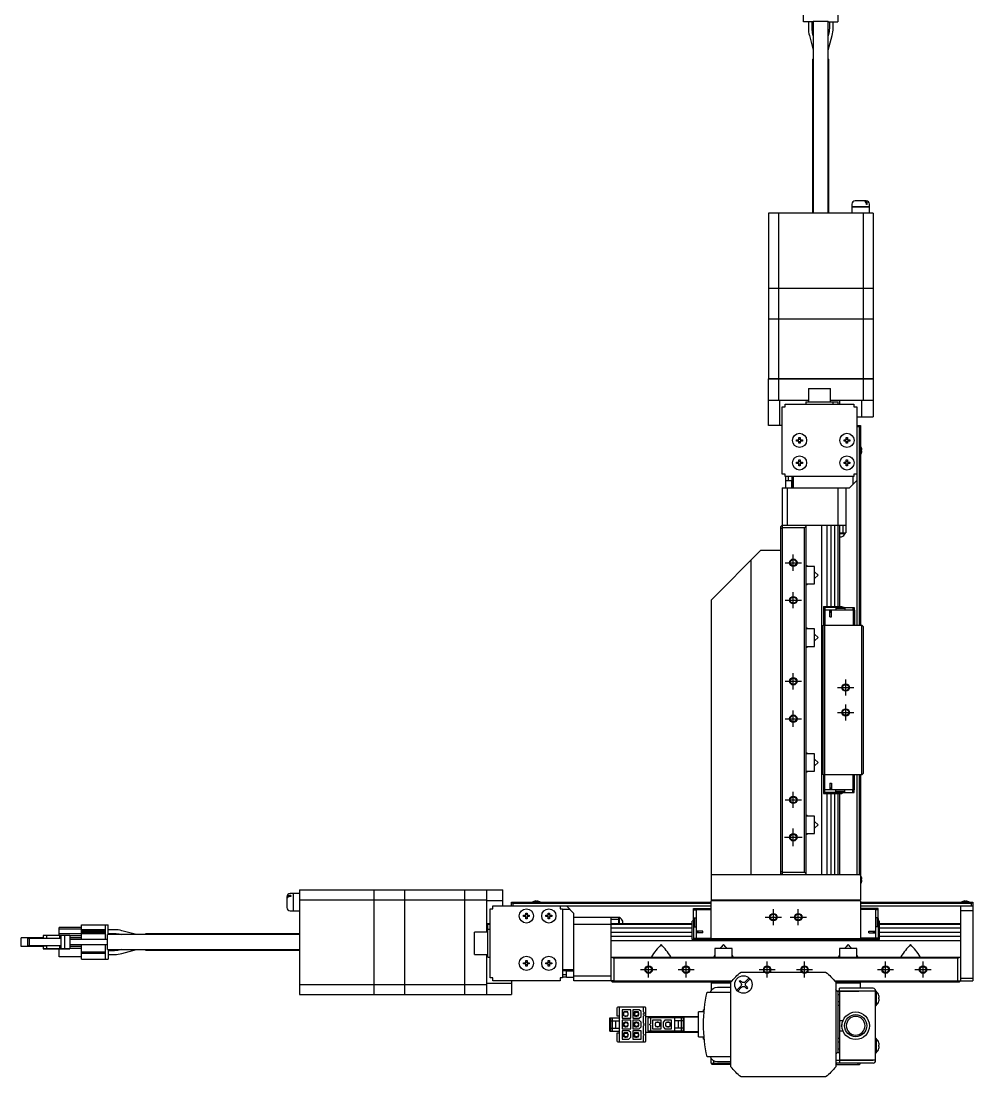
# Model space of a CAD drawing. Extents: x 0 to 1546, y -8 to 1243.
# Drawn here: x 0 to 381.6, y 399.4 to 822.4 of the extents above; entities that cross this region are included whole.
import ezdxf

# ---------------------------------------------------------------- set-up
doc = ezdxf.new("R2010")
doc.units = 0
doc.header["$LTSCALE"] = 0.5
doc.linetypes.add('CENTER', pattern=[50.8, 31.75, -6.35, 6.35, -6.35])
for name, color, linetype in [('MSM_CENTER', 1, 'CENTER'), ('MSM_CONTINUOUS', 7, 'CONTINUOUS'), ('MSM_NARROW', 5, 'CONTINUOUS')]:
    doc.layers.add(name, color=color, linetype=linetype)

msp = doc.modelspace()

# ---------------------------------------------------------------- linework, layer by layer
at = {"layer": 'MSM_CENTER'}
for p, q in [((306.35, 605.42), (312.85, 605.42)), ((309.6, 602.17), (309.6, 608.67)), ((309.6, 587.17), (309.6, 593.67)), ((306.35, 590.42), (312.85, 590.42)), ((309.6, 554.67), (309.6, 561.17)), ((330.6, 552.17), (330.6, 558.67)), ((306.35, 557.92), (312.85, 557.92)), ((327.35, 555.42), (333.85, 555.42)), ((309.6, 539.67), (309.6, 546.17)), ((330.6, 542.17), (330.6, 548.67)), ((306.35, 542.92), (312.85, 542.92)), ((327.35, 545.42), (333.85, 545.42)), ((309.6, 507.17), (309.6, 513.67)), ((306.35, 510.42), (312.85, 510.42)), ((306.1, 495.42), (313.1, 495.42)), ((309.6, 491.92), (309.6, 498.92)), ((301.6, 460.19), (301.6, 466.65)), ((311.6, 460.19), (311.6, 466.65)), ((298.37, 463.42), (304.83, 463.42)), ((308.37, 463.42), (314.83, 463.42)), ((251.6, 439.19), (251.6, 445.65)), ((266.6, 439.19), (266.6, 445.65)), ((299.1, 439.19), (299.1, 445.65)), ((314.1, 439.19), (314.1, 445.65)), ((346.6, 439.19), (346.6, 445.65)), ((361.6, 439.19), (361.6, 445.65)), ((248.37, 442.42), (254.83, 442.42)), ((263.37, 442.42), (269.83, 442.42)), ((295.87, 442.42), (302.33, 442.42)), ((310.87, 442.42), (317.33, 442.42)), ((343.37, 442.42), (349.83, 442.42)), ((358.37, 442.42), (364.83, 442.42))]:
    msp.add_line(p, q, dxfattribs=at)
at = {"layer": 'MSM_CONTINUOUS', "linetype": 'CONTINUOUS'}
for p, q in [((313.7, 822.17), (313.7, 832.87)), ((327.5, 832.87), (327.5, 822.17)), ((317.6, 822.17), (313.7, 822.17)), ((315.65, 822.17), (315.65, 819.54)), ((317.15, 819.54), (317.15, 822.17)), ((317.6, 822.42), (323.6, 822.42)), ((317.6, 822.42), (317.6, 745.42)), ((323.6, 745.42), (323.6, 822.42)), ((323.6, 822.17), (327.5, 822.17)), ((324.05, 822.17), (324.05, 819.54)), ((325.55, 819.54), (325.55, 822.17)), ((316.03, 816.66), (317.6, 810.8)), ((317.6, 816.59), (317.48, 817.05)), ((323.72, 817.04), (323.6, 816.59)), ((323.6, 810.8), (325.17, 816.66)), ((317.35, 807.17), (317.6, 807.17)), ((317.35, 807.17), (317.35, 745.42)), ((323.6, 807.17), (323.85, 807.17)), ((323.85, 745.42), (323.85, 807.17)), ((341.6, 745.42), (299.6, 745.42)), ((299.6, 745.42), (299.6, 715.47)), ((303.63, 745.42), (303.63, 715.47)), ((333.1, 747.92), (333.1, 745.42)), ((337.57, 745.42), (337.57, 715.47)), ((341.6, 745.42), (341.6, 715.47)), ((299.6, 715.47), (341.6, 715.47)), ((299.6, 715.42), (299.6, 703.17)), ((299.6, 715.42), (341.6, 715.42)), ((299.65, 715.47), (299.65, 715.42)), ((303.63, 715.42), (303.63, 703.17)), ((303.89, 715.47), (303.89, 715.42)), ((337.31, 715.47), (337.31, 715.42)), ((337.57, 715.42), (337.57, 703.17)), ((341.55, 715.47), (341.55, 715.42)), ((341.6, 715.42), (341.6, 703.17)), ((299.6, 703.17), (341.6, 703.17)), ((299.6, 703.12), (299.6, 679.17)), ((299.6, 703.12), (341.6, 703.12)), ((299.65, 703.17), (299.65, 703.12)), ((303.63, 703.12), (303.63, 679.17)), ((303.89, 703.17), (303.89, 703.12)), ((337.31, 703.17), (337.31, 703.12)), ((337.57, 703.12), (337.57, 679.17)), ((341.55, 703.17), (341.55, 703.12)), ((341.6, 703.12), (341.6, 679.17)), ((299.6, 679.17), (341.6, 679.17)), ((299.6, 679.12), (341.6, 679.12)), ((299.6, 660.42), (299.6, 679.12)), ((299.65, 679.17), (299.65, 679.12)), ((303.63, 679.12), (303.63, 670.42)), ((303.89, 679.17), (303.89, 679.12)), ((337.31, 679.17), (337.31, 679.12)), ((337.57, 679.12), (337.57, 670.42)), ((341.55, 679.17), (341.55, 679.12)), ((341.6, 679.12), (341.6, 663.92)), ((315.67, 675.22), (324.52, 675.22)), ((315.67, 675.22), (315.67, 669.92)), ((324.52, 669.92), (324.52, 675.22)), ((315.67, 670.42), (299.6, 670.42)), ((304.1, 670.42), (304.1, 660.42)), ((306.3, 668.92), (333.9, 668.92)), ((306.3, 667.92), (306.3, 668.92)), ((314.6, 669.92), (327.6, 669.92)), ((314.6, 669.92), (314.6, 668.92)), ((341.6, 670.42), (324.52, 670.42)), ((325.6, 668.92), (325.6, 669.92)), ((327.6, 668.92), (327.6, 669.92)), ((328.1, 670.42), (328.1, 668.92)), ((333.9, 668.92), (333.9, 667.92)), ((337.1, 663.92), (337.1, 670.42)), ((305.1, 640.92), (305.1, 667.92)), ((305.1, 667.92), (306.3, 667.92)), ((333.9, 667.92), (335.1, 667.92)), ((335.1, 667.92), (335.1, 580.42)), ((305.1, 660.42), (299.6, 660.42)), ((335.1, 663.92), (341.6, 663.92)), ((335.1, 660.42), (336.6, 660.42)), ((336.1, 659.92), (335.1, 659.92)), ((336.6, 660.42), (336.1, 659.92)), ((336.1, 580.42), (336.1, 659.92)), ((336.6, 660.42), (336.6, 580.42)), ((310.94, 654.68), (311.84, 654.68)), ((310.94, 654.16), (310.94, 654.68)), ((311.84, 654.16), (310.94, 654.16)), ((311.58, 654.16), (311.58, 654.68)), ((311.84, 655.58), (312.36, 655.58)), ((311.84, 654.68), (311.84, 655.58)), ((311.84, 654.94), (312.36, 654.94)), ((311.84, 653.27), (311.84, 654.16)), ((312.36, 653.9), (311.84, 653.9)), ((312.36, 653.27), (311.84, 653.27)), ((312.36, 655.58), (312.36, 654.68)), ((312.36, 654.68), (313.26, 654.68)), ((312.36, 654.16), (312.36, 653.27)), ((313.26, 654.16), (312.36, 654.16)), ((312.62, 654.68), (312.62, 654.16)), ((313.26, 654.68), (313.26, 654.16)), ((329.94, 654.68), (330.84, 654.68)), ((329.94, 654.16), (329.94, 654.68)), ((330.84, 654.16), (329.94, 654.16)), ((330.58, 654.16), (330.58, 654.68)), ((330.84, 655.58), (331.36, 655.58)), ((330.84, 654.68), (330.84, 655.58)), ((330.84, 654.94), (331.36, 654.94)), ((330.84, 653.27), (330.84, 654.16)), ((331.36, 653.9), (330.84, 653.9)), ((331.36, 653.27), (330.84, 653.27)), ((331.36, 655.58), (331.36, 654.68)), ((331.36, 654.68), (332.26, 654.68)), ((331.36, 654.16), (331.36, 653.27)), ((332.26, 654.16), (331.36, 654.16)), ((331.62, 654.68), (331.62, 654.16)), ((332.26, 654.68), (332.26, 654.16)), ((336.93, 651.39), (336.94, 651.4)), ((336.93, 650.24), (336.93, 650.6)), ((336.93, 650.6), (337.09, 650.6)), ((337.09, 650.24), (336.93, 650.24)), ((336.94, 649.44), (336.93, 649.45)), ((310.94, 645.68), (311.84, 645.68)), ((310.94, 645.16), (310.94, 645.68)), ((311.84, 645.16), (310.94, 645.16)), ((311.58, 645.16), (311.58, 645.68)), ((311.84, 646.58), (312.36, 646.58)), ((311.84, 645.68), (311.84, 646.58)), ((311.84, 645.94), (312.36, 645.94)), ((311.84, 644.27), (311.84, 645.16)), ((312.36, 644.9), (311.84, 644.9)), ((312.36, 644.27), (311.84, 644.27)), ((312.36, 646.58), (312.36, 645.68)), ((312.36, 645.68), (313.26, 645.68)), ((312.36, 645.16), (312.36, 644.27)), ((313.26, 645.16), (312.36, 645.16)), ((312.62, 645.68), (312.62, 645.16)), ((313.26, 645.68), (313.26, 645.16)), ((329.94, 645.68), (330.84, 645.68)), ((329.94, 645.16), (329.94, 645.68)), ((330.84, 645.16), (329.94, 645.16)), ((330.58, 645.16), (330.58, 645.68)), ((330.84, 646.58), (331.36, 646.58)), ((330.84, 645.68), (330.84, 646.58)), ((330.84, 645.94), (331.36, 645.94)), ((330.84, 644.27), (330.84, 645.16)), ((331.36, 644.9), (330.84, 644.9)), ((331.36, 644.27), (330.84, 644.27)), ((331.36, 646.58), (331.36, 645.68)), ((331.36, 645.68), (332.26, 645.68)), ((331.36, 645.16), (331.36, 644.27)), ((332.26, 645.16), (331.36, 645.16)), ((331.62, 645.68), (331.62, 645.16)), ((332.26, 645.68), (332.26, 645.16)), ((306.3, 640.92), (305.1, 640.92)), ((306.3, 639.92), (306.3, 640.92)), ((333.9, 639.92), (306.3, 639.92)), ((306.6, 638.42), (306.6, 639.92)), ((307.6, 639.92), (307.6, 638.42)), ((309.1, 635.42), (309.1, 639.92)), ((309.6, 639.92), (309.6, 635.42)), ((333.6, 636.92), (333.6, 639.92)), ((335.1, 640.92), (333.9, 640.92)), ((333.9, 640.92), (333.9, 639.92)), ((305.1, 635.42), (332.1, 635.42)), ((305.1, 635.42), (305.1, 619.42)), ((306.5, 638.42), (309, 638.42)), ((306.5, 638.42), (306.5, 635.42)), ((307.1, 635.42), (307.1, 620.42)), ((309, 635.42), (309, 638.42)), ((327.6, 620.42), (327.6, 635.42)), ((330.6, 635.42), (330.6, 617.42)), ((332.1, 635.42), (335.1, 638.42)), ((305.1, 620.42), (304.6, 619.92)), ((304.6, 480.42), (304.6, 619.92)), ((305.1, 620.42), (330.6, 620.42)), ((314.1, 619.42), (305.11, 619.42)), ((305.11, 619.42), (305.11, 481.42)), ((314.6, 619.92), (314.1, 619.42)), ((314.1, 481.42), (314.1, 619.42)), ((314.6, 620.42), (314.6, 480.42)), ((321.1, 480.42), (321.1, 620.42)), ((322.99, 620.42), (322.99, 587.92)), ((324.6, 620.42), (324.6, 587.92)), ((326.21, 587.92), (326.21, 620.42)), ((327.59, 587.92), (327.59, 620.42)), ((328.1, 620.42), (328.1, 587.92)), ((329.6, 617.42), (329.6, 620.42)), ((328.1, 617.42), (330.6, 617.42)), ((328.1, 617.17), (330.45, 617.17)), ((328.1, 615.77), (328.94, 615.77)), ((330.45, 617.17), (330.45, 617.42)), ((296.6, 610.42), (276.6, 590.42)), ((296.6, 610.42), (304.6, 610.42)), ((292.6, 606.42), (292.6, 480.42)), ((276.6, 590.42), (276.6, 470.42)), ((321.7, 587.92), (329.03, 587.92)), ((321.7, 587.92), (321.7, 580.42)), ((327, 587.42), (321.7, 587.42)), ((334.1, 586.42), (321.7, 586.42)), ((322.2, 587.42), (322.2, 580.42)), ((324.25, 583.72), (324.25, 586.42)), ((324.25, 585.62), (324.95, 585.62)), ((324.6, 586.42), (324.6, 585.62)), ((324.95, 583.72), (324.95, 586.42)), ((326.7, 587.42), (326.7, 586.42)), ((330.3, 587.02), (326.7, 587.02)), ((330, 587.47), (327, 587.47)), ((327, 587.47), (327, 587.02)), ((329.3, 587.47), (329.03, 587.92)), ((330, 587.52), (329.27, 587.52)), ((330, 587.02), (330, 587.52)), ((330, 587.42), (334, 587.42)), ((330.3, 587.42), (330.3, 586.42)), ((333.5, 587.42), (333.5, 586.42)), ((333.6, 586.42), (333.6, 580.42)), ((334, 587.42), (334, 586.42)), ((334.1, 586.42), (334.1, 580.42)), ((321.6, 520.42), (321.6, 580.42)), ((321.6, 580.42), (337.1, 580.42)), ((322.1, 580.42), (322.1, 520.42)), ((324.25, 583.72), (324.95, 583.72)), ((337.1, 520.42), (337.1, 580.42)), ((337.6, 579.92), (337.1, 580.42)), ((337.6, 579.92), (337.6, 520.92)), ((337.1, 520.42), (321.6, 520.42)), ((321.7, 520.42), (321.7, 512.92)), ((322.2, 513.42), (322.2, 520.42)), ((333.6, 514.42), (333.6, 520.42)), ((334.1, 514.42), (334.1, 520.42)), ((335.1, 520.42), (335.1, 480.42)), ((336.1, 480.42), (336.1, 520.42)), ((336.6, 520.42), (336.6, 470.42)), ((337.1, 520.42), (337.6, 520.92)), ((324.25, 517.12), (324.25, 514.42)), ((324.25, 517.12), (324.95, 517.12)), ((324.95, 517.12), (324.95, 514.42)), ((334.1, 514.42), (321.7, 514.42)), ((327, 513.42), (321.7, 513.42)), ((321.7, 512.92), (329.03, 512.92)), ((322.99, 512.92), (322.99, 480.42)), ((324.25, 515.22), (324.95, 515.22)), ((324.6, 515.22), (324.6, 514.42)), ((324.6, 512.92), (324.6, 480.42)), ((326.21, 480.42), (326.21, 512.92)), ((326.7, 513.42), (326.7, 514.42)), ((330.3, 513.82), (326.7, 513.82)), ((327, 513.82), (327, 513.32)), ((327, 513.32), (330, 513.32)), ((327.59, 480.42), (327.59, 512.92)), ((328.1, 512.92), (328.1, 480.42)), ((329.27, 513.32), (329.03, 512.92)), ((330, 513.32), (330, 513.82)), ((330, 513.42), (334, 513.42)), ((330.3, 513.42), (330.3, 514.42)), ((333.5, 513.42), (333.5, 514.42)), ((334, 513.42), (334, 514.42)), ((336.6, 480.42), (276.6, 480.42)), ((304.6, 480.92), (305.1, 480.42)), ((305.1, 481.42), (305.1, 480.42)), ((305.11, 481.42), (314.1, 481.42)), ((314.1, 481.42), (314.6, 480.92)), ((336.93, 479.39), (336.94, 479.4)), ((336.93, 478.24), (336.93, 478.6)), ((336.93, 478.6), (337.09, 478.6)), ((337.09, 478.24), (336.93, 478.24)), ((111.6, 474.42), (141.55, 474.42)), ((111.6, 474.42), (111.6, 432.42)), ((141.55, 432.42), (141.55, 474.42)), ((141.55, 474.37), (141.6, 474.37)), ((141.6, 474.42), (153.85, 474.42)), ((141.6, 432.42), (141.6, 474.42)), ((153.85, 432.42), (153.85, 474.42)), ((153.85, 474.37), (153.9, 474.37)), ((153.9, 474.42), (177.85, 474.42)), ((153.9, 432.42), (153.9, 474.42)), ((177.85, 432.42), (177.85, 474.42)), ((177.85, 474.37), (177.9, 474.37)), ((177.9, 474.42), (193.1, 474.42)), ((177.9, 432.42), (177.9, 474.42)), ((186.6, 474.42), (186.6, 457.35)), ((193.1, 467.92), (193.1, 474.42)), ((336.94, 477.44), (336.93, 477.45)), ((111.6, 472.92), (109.1, 472.92)), ((111.6, 470.39), (141.55, 470.39)), ((141.55, 470.13), (141.6, 470.13)), ((141.6, 470.39), (153.85, 470.39)), ((153.85, 470.13), (153.9, 470.13)), ((153.9, 470.39), (177.85, 470.39)), ((177.85, 470.13), (177.9, 470.13)), ((177.9, 470.39), (186.6, 470.39)), ((193.1, 469.92), (186.6, 469.92)), ((205.63, 469.75), (205.62, 469.76)), ((206.42, 469.75), (206.42, 469.91)), ((206.78, 469.75), (206.42, 469.75)), ((206.78, 469.91), (206.78, 469.75)), ((207.58, 469.76), (207.57, 469.75)), ((276.6, 470.42), (336.6, 470.42)), ((277.1, 470.42), (276.6, 469.92)), ((336.6, 469.92), (276.6, 469.92)), ((276.6, 454.42), (276.6, 469.92)), ((336.6, 469.92), (336.1, 470.42)), ((336.6, 469.92), (336.6, 454.42)), ((377.63, 469.75), (377.62, 469.76)), ((378.42, 469.75), (378.42, 469.91)), ((378.78, 469.75), (378.42, 469.75)), ((378.78, 469.91), (378.78, 469.75)), ((379.58, 469.76), (379.57, 469.75)), ((188.1, 439.12), (188.1, 466.72)), ((188.1, 466.72), (189.1, 466.72)), ((189.1, 466.72), (189.1, 467.92)), ((189.1, 467.92), (276.6, 467.92)), ((196.6, 469.42), (197.1, 468.92)), ((196.6, 469.42), (276.6, 469.42)), ((196.6, 467.92), (196.6, 469.42)), ((276.6, 468.92), (197.1, 468.92)), ((197.1, 468.92), (197.1, 467.92)), ((216.1, 467.92), (216.1, 466.72)), ((216.1, 466.72), (217.1, 466.72)), ((217.1, 466.72), (217.1, 439.12)), ((220.1, 466.42), (217.1, 466.42)), ((221.6, 464.92), (218.6, 467.92)), ((269.6, 466.82), (270.6, 466.82)), ((269.6, 462.82), (269.6, 466.82)), ((269.6, 466.32), (270.6, 466.32)), ((270.6, 466.92), (276.6, 466.92)), ((270.6, 466.92), (270.6, 454.52)), ((270.6, 466.42), (276.6, 466.42)), ((336.6, 469.42), (381.6, 469.42)), ((381.1, 468.92), (336.6, 468.92)), ((336.6, 467.92), (381.6, 467.92)), ((342.6, 466.92), (336.6, 466.92)), ((342.6, 466.42), (336.6, 466.42)), ((342.6, 466.92), (342.6, 454.52)), ((343.6, 466.82), (342.6, 466.82)), ((343.6, 466.32), (342.6, 466.32)), ((343.6, 462.82), (343.6, 466.82)), ((376.6, 467.92), (376.6, 437.92)), ((381.6, 465.92), (376.6, 465.92)), ((381.1, 468.92), (381.6, 469.42)), ((381.1, 467.92), (381.1, 468.92)), ((381.6, 469.42), (381.6, 437.92)), ((201.44, 463.66), (201.44, 464.18)), ((201.44, 464.18), (202.34, 464.18)), ((202.34, 463.66), (201.44, 463.66)), ((202.08, 463.66), (202.08, 464.18)), ((202.34, 465.08), (202.86, 465.08)), ((202.34, 464.18), (202.34, 465.08)), ((202.34, 464.44), (202.86, 464.44)), ((202.34, 462.77), (202.34, 463.66)), ((202.86, 463.4), (202.34, 463.4)), ((202.86, 462.77), (202.34, 462.77)), ((202.86, 465.08), (202.86, 464.18)), ((202.86, 464.18), (203.76, 464.18)), ((202.86, 463.66), (202.86, 462.77)), ((203.76, 463.66), (202.86, 463.66)), ((203.12, 464.18), (203.12, 463.66)), ((203.76, 464.18), (203.76, 463.66)), ((210.44, 463.66), (210.44, 464.18)), ((210.44, 464.18), (211.34, 464.18)), ((211.34, 463.66), (210.44, 463.66)), ((211.08, 463.66), (211.08, 464.18)), ((211.34, 465.08), (211.86, 465.08)), ((211.34, 464.18), (211.34, 465.08)), ((211.34, 464.44), (211.86, 464.44)), ((211.34, 462.77), (211.34, 463.66)), ((211.86, 463.4), (211.34, 463.4)), ((211.86, 462.77), (211.34, 462.77)), ((211.86, 465.08), (211.86, 464.18)), ((211.86, 464.18), (212.76, 464.18)), ((211.86, 463.66), (211.86, 462.77)), ((212.76, 463.66), (211.86, 463.66)), ((212.12, 464.18), (212.12, 463.66)), ((212.76, 464.18), (212.76, 463.66)), ((221.6, 437.92), (221.6, 464.92)), ((221.6, 463.42), (239.6, 463.42)), ((236.6, 437.92), (236.6, 463.42)), ((239.6, 462.42), (236.6, 462.42)), ((239.6, 460.92), (239.6, 463.42)), ((239.85, 463.27), (239.6, 463.27)), ((239.85, 460.92), (239.85, 463.27)), ((241.25, 460.92), (241.25, 461.76)), ((269.55, 462.12), (269.1, 461.85)), ((269.1, 454.52), (269.1, 461.85)), ((269.5, 462.82), (269.5, 462.09)), ((270, 462.82), (269.5, 462.82)), ((269.55, 462.82), (269.55, 459.82)), ((269.6, 463.12), (270.6, 463.12)), ((270, 463.12), (270, 459.52)), ((343.6, 463.12), (342.6, 463.12)), ((343.2, 463.12), (343.2, 459.52)), ((343.7, 462.82), (343.2, 462.82)), ((343.7, 459.82), (343.7, 462.82)), ((343.7, 462.09), (344.1, 461.85)), ((344.1, 454.52), (344.1, 461.85)), ((24.15, 459.32), (15.25, 459.32)), ((15.25, 456.12), (15.25, 459.32)), ((24.15, 458.57), (15.25, 458.57)), ((24.15, 460.32), (34.85, 460.32)), ((24.15, 454.42), (24.15, 460.32)), ((24.15, 458.42), (33.85, 458.42)), ((24.15, 457.92), (33.85, 457.92)), ((24.15, 457.87), (33.85, 457.87)), ((24.15, 457.37), (33.85, 457.37)), ((24.15, 457.32), (33.85, 457.32)), ((33.85, 454.42), (33.85, 460.32)), ((34.85, 456.42), (34.85, 460.32)), ((37.48, 458.37), (34.85, 458.37)), ((34.85, 456.87), (37.48, 456.87)), ((46.22, 456.42), (40.37, 457.99)), ((181.8, 448.5), (181.8, 457.35)), ((187.1, 457.35), (181.8, 457.35)), ((186.6, 460.92), (188.1, 460.92)), ((187.1, 447.42), (187.1, 460.42)), ((188.1, 460.42), (187.1, 460.42)), ((188.1, 458.42), (187.1, 458.42)), ((236.6, 460.42), (221.6, 460.42)), ((236.6, 460.92), (269.1, 460.92)), ((269.1, 460.42), (236.6, 460.42)), ((269.1, 459.03), (236.6, 459.03)), ((236.6, 457.42), (269.1, 457.42)), ((269.55, 459.82), (270, 459.82)), ((269.6, 459.82), (269.6, 454.52)), ((269.6, 459.52), (270.6, 459.52)), ((273.3, 457.77), (270.6, 457.77)), ((270.6, 457.42), (271.4, 457.42)), ((273.3, 457.07), (270.6, 457.07)), ((271.4, 457.07), (271.4, 457.77)), ((273.3, 457.07), (273.3, 457.77)), ((339.9, 457.77), (342.6, 457.77)), ((339.9, 457.07), (339.9, 457.77)), ((339.9, 457.07), (342.6, 457.07)), ((341.8, 457.07), (341.8, 457.77)), ((341.8, 457.42), (342.6, 457.42)), ((343.6, 459.52), (342.6, 459.52)), ((343.2, 459.82), (343.7, 459.82)), ((343.6, 459.82), (343.6, 454.52)), ((344.1, 460.92), (376.6, 460.92)), ((376.6, 460.42), (344.1, 460.42)), ((376.6, 459.03), (344.1, 459.03)), ((344.1, 457.42), (376.6, 457.42)), ((0, 451.72), (0, 455.12)), ((8.9, 455.12), (0, 455.12)), ((3.3, 454.92), (2.6, 454.92)), ((2.6, 454.92), (2.6, 451.92)), ((3.3, 454.92), (3.3, 451.92)), ((15.9, 454.92), (3.3, 454.92)), ((8.9, 456.12), (8.9, 454.92)), ((9.85, 456.12), (8.9, 456.12)), ((10.15, 456.12), (9.85, 456.12)), ((10.15, 456.12), (10.15, 454.92)), ((15.4, 456.12), (10.15, 456.12)), ((24.15, 456.67), (15.25, 456.67)), ((15.4, 456.12), (15.4, 454.92)), ((15.9, 456.12), (15.4, 456.12)), ((17.4, 456.12), (15.9, 456.12)), ((15.9, 456.12), (15.9, 450.72)), ((17.4, 456.12), (17.4, 450.72)), ((19.6, 456.12), (17.4, 456.12)), ((19.6, 456.12), (19.6, 450.72)), ((24.15, 455.92), (19.6, 455.92)), ((24.15, 455.12), (19.6, 455.12)), ((26.96, 454.42), (19.6, 454.42)), ((24.15, 456.82), (33.85, 456.82)), ((28.22, 454.42), (26.96, 454.42)), ((34.6, 454.42), (28.22, 454.42)), ((34.6, 450.42), (34.6, 456.42)), ((111.6, 456.42), (34.6, 456.42)), ((39.98, 456.54), (40.43, 456.42)), ((49.85, 456.42), (49.85, 456.67)), ((111.6, 456.67), (49.85, 456.67)), ((236.6, 455.81), (269.1, 455.81)), ((376.6, 453.92), (236.6, 453.92)), ((276.6, 454.52), (269.1, 454.52)), ((269.6, 455.02), (276.6, 455.02)), ((276.6, 454.92), (336.6, 454.92)), ((336.6, 454.42), (276.6, 454.42)), ((343.6, 455.02), (336.6, 455.02)), ((344.1, 454.52), (336.6, 454.52)), ((344.1, 455.81), (376.6, 455.81)), ((8.9, 451.72), (0, 451.72)), ((8.9, 451.72), (0, 451.72)), ((8.9, 451.72), (0, 451.72)), ((2.6, 451.92), (4.1, 451.92)), ((3.3, 451.92), (2.6, 451.92)), ((15.9, 451.92), (3.3, 451.92)), ((4.1, 451.92), (5.6, 451.92)), ((5.47, 451.92), (10.15, 451.92)), ((5.6, 451.92), (5.47, 451.92)), ((8.9, 451.92), (8.9, 450.72)), ((9.85, 450.72), (8.9, 450.72)), ((8.9, 450.72), (18.6, 450.72)), ((8.9, 450.72), (8.9, 450.72)), ((9.85, 451.92), (10.15, 451.92)), ((10.15, 450.72), (9.85, 450.72)), ((15.4, 451.92), (10.15, 451.92)), ((10.15, 451.92), (10.15, 450.72)), ((15.4, 450.72), (10.15, 450.72)), ((11.65, 450.72), (11.83, 450.72)), ((11.95, 450.72), (11.65, 450.72)), ((11.83, 450.72), (17.4, 450.72)), ((19.6, 450.72), (11.95, 450.72)), ((15.25, 447.52), (15.25, 450.72)), ((15.9, 451.92), (15.4, 451.92)), ((15.4, 451.92), (15.4, 450.72)), ((15.9, 450.72), (15.4, 450.72)), ((17.4, 450.72), (15.9, 450.72)), ((18.6, 450.72), (19.6, 450.72)), ((19.6, 452.42), (26.96, 452.42)), ((19.6, 452.42), (27.5, 452.42)), ((24.15, 451.72), (19.6, 451.72)), ((24.15, 450.92), (19.6, 450.92)), ((19.6, 450.72), (19.6, 450.72)), ((24.15, 446.52), (24.15, 452.42)), ((24.15, 449.47), (33.85, 449.47)), ((24.15, 448.97), (33.85, 448.97)), ((26.96, 452.42), (28.22, 452.42)), ((27.5, 452.42), (27.7, 452.42)), ((27.7, 452.42), (34.6, 452.42)), ((28.22, 452.42), (34.6, 452.42)), ((33.85, 446.52), (33.85, 452.42)), ((34.6, 450.42), (111.6, 450.42)), ((34.85, 450.42), (34.85, 446.52)), ((37.48, 449.97), (34.85, 449.97)), ((34.85, 448.47), (37.48, 448.47)), ((40.43, 450.42), (39.97, 450.3)), ((40.36, 448.85), (46.22, 450.42)), ((49.85, 450.17), (49.85, 450.42)), ((49.85, 450.17), (111.6, 450.17)), ((181.8, 448.5), (187.1, 448.5)), ((186.6, 448.5), (186.6, 432.42)), ((24.15, 447.52), (15.25, 447.52)), ((24.15, 446.52), (34.85, 446.52)), ((187.1, 447.42), (188.1, 447.42)), ((201.44, 444.66), (201.44, 445.18)), ((201.44, 445.18), (202.34, 445.18)), ((202.34, 444.66), (201.44, 444.66)), ((202.08, 444.66), (202.08, 445.18)), ((202.34, 446.08), (202.86, 446.08)), ((202.34, 445.18), (202.34, 446.08)), ((202.34, 445.44), (202.86, 445.44)), ((202.34, 443.77), (202.34, 444.66)), ((202.86, 444.4), (202.34, 444.4)), ((202.86, 446.08), (202.86, 445.18)), ((202.86, 445.18), (203.76, 445.18)), ((202.86, 444.66), (202.86, 443.77)), ((203.76, 444.66), (202.86, 444.66)), ((203.12, 445.18), (203.12, 444.66)), ((203.76, 445.18), (203.76, 444.66)), ((210.44, 444.66), (210.44, 445.18)), ((210.44, 445.18), (211.34, 445.18)), ((211.34, 444.66), (210.44, 444.66)), ((211.08, 444.66), (211.08, 445.18)), ((211.34, 446.08), (211.86, 446.08)), ((211.34, 445.18), (211.34, 446.08)), ((211.34, 445.44), (211.86, 445.44)), ((211.34, 443.77), (211.34, 444.66)), ((211.86, 444.4), (211.34, 444.4)), ((211.86, 446.08), (211.86, 445.18)), ((211.86, 445.18), (212.76, 445.18)), ((211.86, 444.66), (211.86, 443.77)), ((212.76, 444.66), (211.86, 444.66)), ((212.12, 445.18), (212.12, 444.66)), ((212.76, 445.18), (212.76, 444.66)), ((236.6, 447.42), (376.6, 447.42)), ((237.1, 447.42), (237.6, 446.92)), ((375.6, 446.92), (237.6, 446.92)), ((237.6, 446.92), (237.6, 437.93)), ((375.6, 446.92), (376.1, 447.42)), ((375.6, 437.93), (375.6, 446.92)), ((202.86, 443.77), (202.34, 443.77)), ((211.86, 443.77), (211.34, 443.77)), ((217.1, 442.42), (221.6, 442.42)), ((221.6, 441.92), (217.1, 441.92)), ((217.1, 440.42), (218.6, 440.42)), ((218.6, 439.32), (218.6, 441.82)), ((221.6, 441.82), (218.6, 441.82)), ((221.6, 439.92), (236.6, 439.92)), ((288.63, 441.42), (322.57, 441.42)), ((111.6, 436.45), (141.55, 436.45)), ((141.55, 436.71), (141.6, 436.71)), ((141.6, 436.45), (153.85, 436.45)), ((153.85, 436.71), (153.9, 436.71)), ((153.9, 436.45), (177.85, 436.45)), ((177.85, 436.71), (177.9, 436.71)), ((177.9, 436.45), (186.6, 436.45)), ((186.6, 436.92), (196.6, 436.92)), ((189.1, 439.12), (188.1, 439.12)), ((189.1, 437.92), (189.1, 439.12)), ((216.1, 437.92), (189.1, 437.92)), ((196.6, 437.92), (196.6, 432.42)), ((217.1, 439.12), (216.1, 439.12)), ((216.1, 439.12), (216.1, 437.92)), ((218.6, 439.42), (217.1, 439.42)), ((218.6, 439.32), (221.6, 439.32)), ((237.6, 437.92), (221.6, 437.92)), ((236.6, 437.92), (237.1, 437.42)), ((284.62, 437.42), (237.1, 437.42)), ((237.6, 437.93), (285.04, 437.93)), ((276.6, 436.92), (277.1, 437.42)), ((284.6, 436.92), (276.6, 436.92)), ((276.6, 436.92), (276.6, 433.95)), ((284.6, 403.45), (284.6, 437.39)), ((287.88, 435.05), (288.54, 435.71)), ((287.94, 437.73), (288.29, 438.08)), ((288.54, 437.13), (287.94, 437.73)), ((288.29, 438.08), (288.89, 437.48)), ((290.31, 437.48), (291.89, 439.07)), ((292.25, 438.71), (290.66, 437.13)), ((290.66, 435.71), (291.26, 435.11)), ((326.16, 437.93), (375.6, 437.93)), ((376.1, 437.42), (326.58, 437.42)), ((327.1, 437.42), (326.6, 436.92)), ((326.6, 437.39), (326.6, 403.45)), ((336.6, 436.92), (326.6, 436.92)), ((336.1, 437.42), (336.6, 436.92)), ((336.6, 434.92), (336.6, 436.92)), ((375.6, 437.92), (381.6, 437.92)), ((376.1, 437.42), (376.6, 437.92)), ((376.6, 438.92), (381.6, 438.92)), ((111.6, 432.42), (141.55, 432.42)), ((141.55, 432.47), (141.6, 432.47)), ((141.6, 432.42), (153.85, 432.42)), ((153.85, 432.47), (153.9, 432.47)), ((153.9, 432.42), (177.85, 432.42)), ((177.85, 432.47), (177.9, 432.47)), ((177.9, 432.42), (196.6, 432.42)), ((275.03, 433.42), (284.6, 433.42)), ((279.18, 435.42), (284.6, 435.42)), ((286.95, 434.13), (287.88, 435.05)), ((288.89, 435.36), (287.31, 433.78)), ((290.91, 434.76), (290.31, 435.36)), ((291.26, 435.11), (290.91, 434.76)), ((327.1, 433.92), (326.6, 434.42)), ((326.6, 433.92), (341.6, 433.92)), ((327.6, 433.42), (327.1, 433.92)), ((327.2, 433.82), (335.85, 433.82)), ((341.6, 433.81), (327.6, 433.81)), ((327.6, 409.03), (327.6, 433.81)), ((328.1, 432.36), (327.6, 432.36)), ((328.1, 433.92), (328.1, 434.92)), ((341.6, 434.92), (328.1, 434.92)), ((328.1, 433.72), (328.1, 406.12)), ((342.6, 433.72), (328.1, 433.72)), ((335.85, 433.82), (335.86, 433.81)), ((335.9, 433.92), (336.01, 433.81)), ((336.6, 433.81), (336.6, 433.92)), ((341.6, 433.72), (341.6, 433.92)), ((342.6, 405.92), (342.6, 433.92)), ((342.76, 433.77), (342.6, 433.77)), ((342.76, 433.77), (342.76, 428.07)), ((343.91, 432.08), (343.91, 432.08)), ((250.2, 427.32), (239.2, 427.32)), ((239.9, 413.52), (239.9, 427.32)), ((249.5, 425.42), (249.5, 427.32)), ((328.1, 429.48), (327.6, 429.48)), ((328.1, 428.03), (327.6, 428.03)), ((342.6, 428.07), (342.76, 428.07)), ((343.91, 430.66), (343.91, 431.18)), ((343.91, 431.18), (344.08, 431.18)), ((344.08, 430.66), (343.91, 430.66)), ((343.91, 429.76), (343.91, 429.77)), ((236.1, 417.72), (236.1, 423.12)), ((236.1, 423.12), (239.9, 423.12)), ((236.4, 417.72), (236.4, 423.12)), ((237.1, 417.72), (237.1, 423.12)), ((238.9, 427.02), (238.9, 423.92)), ((238.9, 423.92), (239.9, 423.92)), ((244.4, 426.32), (241, 426.32)), ((241, 426.32), (241, 422.92)), ((242.15, 425.42), (241.65, 425.42)), ((241.65, 423.82), (241.65, 425.42)), ((243.02, 425.37), (241.65, 425.37)), ((241.65, 423.87), (243.02, 423.87)), ((241.65, 423.82), (242.15, 423.82)), ((242.15, 425.37), (242.15, 425.52)), ((242.65, 425.52), (242.15, 425.52)), ((242.15, 423.87), (242.15, 423.72)), ((242.15, 423.72), (242.65, 423.72)), ((242.65, 425.37), (242.65, 425.52)), ((243.3, 425.42), (242.65, 425.42)), ((242.65, 423.72), (242.65, 423.87)), ((242.65, 423.82), (243.3, 423.82)), ((243.4, 425), (243.02, 425.37)), ((243.02, 423.87), (243.4, 424.25)), ((243.3, 425.1), (243.3, 425.42)), ((243.3, 423.82), (243.3, 424.15)), ((243.4, 424.25), (243.4, 425)), ((244.4, 422.92), (244.4, 426.32)), ((245.2, 426.32), (245.2, 422.92)), ((247.85, 426.32), (245.2, 426.32)), ((246.35, 425.42), (245.85, 425.42)), ((245.85, 423.82), (245.85, 425.42)), ((247.22, 425.37), (245.85, 425.37)), ((246.01, 424.83), (245.85, 424.31)), ((245.85, 423.87), (247.22, 423.87)), ((245.85, 423.82), (246.35, 423.82)), ((246.85, 425.52), (246.35, 425.52)), ((246.35, 425.37), (246.35, 425.52)), ((246.35, 423.87), (246.35, 423.72)), ((246.35, 423.72), (246.85, 423.72)), ((246.85, 425.37), (246.85, 425.52)), ((247.5, 425.42), (246.85, 425.42)), ((246.85, 423.72), (246.85, 423.87)), ((246.85, 423.82), (247.5, 423.82)), ((247.6, 425), (247.22, 425.37)), ((247.22, 423.87), (247.6, 424.25)), ((247.31, 423.96), (247.44, 424.41)), ((247.5, 425.1), (247.5, 425.42)), ((247.5, 423.82), (247.5, 424.15)), ((247.6, 424.25), (247.6, 425)), ((248.6, 425.57), (247.85, 426.32)), ((247.85, 422.92), (248.6, 423.67)), ((248.6, 423.67), (248.6, 425.57)), ((249.5, 424.87), (249.5, 424.92)), ((249.5, 424.32), (249.5, 424.37)), ((249.5, 420.95), (249.5, 423.82)), ((250.5, 413.82), (250.5, 427.02)), ((250.5, 423.67), (271.6, 423.67)), ((251.3, 423.12), (251.3, 417.72)), ((265.7, 423.12), (251.3, 423.12)), ((252.3, 423.12), (252.3, 420.67)), ((256.6, 423.42), (271.6, 423.42)), ((259.6, 423.42), (259.6, 423.67)), ((261.6, 423.12), (261.6, 423.42)), ((261.9, 423.12), (261.9, 417.72)), ((264.7, 423.12), (264.7, 417.72)), ((265.4, 423.12), (265.4, 417.72)), ((265.7, 423.12), (265.7, 417.72)), ((271.6, 415.42), (271.6, 425.42)), ((273.81, 425.42), (271.6, 425.42)), ((273.6, 425.42), (273.6, 426.24)), ((273.89, 426.24), (273.6, 426.24)), ((236.4, 421.92), (239.9, 421.92)), ((236.4, 418.92), (239.9, 418.92)), ((238.4, 418.92), (238.4, 421.92)), ((241, 422.92), (244.4, 422.92)), ((241, 422.12), (241, 418.72)), ((244.4, 422.12), (241, 422.12)), ((242.15, 421.22), (241.65, 421.22)), ((241.65, 419.62), (241.65, 421.22)), ((243.02, 421.17), (241.65, 421.17)), ((241.65, 419.67), (243.02, 419.67)), ((241.65, 419.62), (242.15, 419.62)), ((242.65, 421.32), (242.15, 421.32)), ((242.15, 421.17), (242.15, 421.32)), ((242.15, 419.67), (242.15, 419.52)), ((242.15, 419.52), (242.65, 419.52)), ((242.65, 421.17), (242.65, 421.32)), ((243.3, 421.22), (242.65, 421.22)), ((242.65, 419.52), (242.65, 419.67)), ((242.65, 419.62), (243.3, 419.62)), ((243.3, 420.9), (243.02, 421.17)), ((243.02, 419.67), (243.4, 420.05)), ((243.3, 420.9), (243.3, 421.22)), ((243.4, 420.8), (243.3, 420.9)), ((243.3, 419.62), (243.3, 419.95)), ((243.4, 420.05), (243.4, 420.8)), ((244.4, 418.72), (244.4, 422.12)), ((245.2, 422.92), (247.85, 422.92)), ((245.2, 422.12), (245.2, 418.72)), ((247.85, 422.12), (245.2, 422.12)), ((245.85, 419.62), (245.85, 421.22)), ((246.35, 421.22), (245.85, 421.22)), ((247.22, 421.17), (245.85, 421.17)), ((245.85, 421.17), (245.93, 421.17)), ((245.85, 419.68), (245.93, 419.67)), ((245.85, 419.67), (247.22, 419.67)), ((245.85, 419.62), (246.35, 419.62)), ((246.85, 421.32), (246.35, 421.32)), ((246.35, 421.17), (246.35, 421.32)), ((246.35, 419.67), (246.35, 419.52)), ((246.35, 419.52), (246.85, 419.52)), ((246.85, 421.17), (246.85, 421.32)), ((247.5, 421.22), (246.85, 421.22)), ((246.85, 419.52), (246.85, 419.67)), ((246.85, 419.62), (247.5, 419.62)), ((247.6, 420.8), (247.22, 421.17)), ((247.22, 419.67), (247.6, 420.05)), ((247.5, 420.9), (247.5, 421.22)), ((247.5, 419.62), (247.5, 419.95)), ((247.6, 420.05), (247.6, 420.8)), ((248.6, 421.37), (247.85, 422.12)), ((247.85, 418.72), (248.6, 419.47)), ((248.6, 419.47), (248.6, 421.37)), ((249.5, 420.4), (249.5, 420.45)), ((249.5, 416.47), (249.5, 419.9)), ((252.3, 420.17), (252.3, 417.72)), ((253.2, 422.12), (253.2, 418.72)), ((256.6, 422.12), (253.2, 422.12)), ((254.57, 421.17), (254.2, 420.8)), ((254.2, 420.8), (254.2, 420.05)), ((254.2, 420.05), (254.57, 419.67)), ((254.95, 421.22), (254.3, 421.22)), ((254.3, 421.22), (254.3, 420.9)), ((254.3, 419.95), (254.3, 419.62)), ((254.3, 419.62), (254.95, 419.62)), ((255.95, 421.17), (254.57, 421.17)), ((254.57, 419.67), (255.95, 419.67)), ((255.45, 421.32), (254.95, 421.32)), ((254.95, 421.32), (254.95, 421.17)), ((254.95, 419.67), (254.95, 419.52)), ((254.95, 419.52), (255.45, 419.52)), ((255.45, 421.32), (255.45, 421.17)), ((255.95, 421.22), (255.45, 421.22)), ((255.45, 419.52), (255.45, 419.67)), ((255.45, 419.62), (255.95, 419.62)), ((255.95, 421.22), (255.95, 419.62)), ((256.6, 418.72), (256.6, 422.12)), ((258.15, 422.12), (257.4, 421.37)), ((257.4, 421.37), (257.4, 419.47)), ((257.4, 419.47), (258.15, 418.72)), ((260.8, 422.12), (258.15, 422.12)), ((258.77, 421.17), (258.4, 420.8)), ((258.4, 420.8), (258.4, 420.05)), ((258.4, 420.05), (258.77, 419.67)), ((259.15, 421.22), (258.5, 421.22)), ((258.5, 421.22), (258.5, 420.9)), ((258.5, 419.95), (258.5, 419.62)), ((258.5, 419.62), (259.15, 419.62)), ((260.15, 421.17), (258.77, 421.17)), ((258.77, 419.67), (260.15, 419.67)), ((259.65, 421.32), (259.15, 421.32)), ((259.15, 421.32), (259.15, 421.17)), ((259.15, 419.67), (259.15, 419.52)), ((259.15, 419.52), (259.65, 419.52)), ((259.65, 421.32), (259.65, 421.17)), ((260.15, 421.22), (259.65, 421.22)), ((259.65, 419.52), (259.65, 419.67)), ((259.65, 419.62), (260.15, 419.62)), ((260.15, 421.22), (260.15, 419.62)), ((260.8, 418.72), (260.8, 422.12)), ((265.4, 421.92), (261.9, 421.92)), ((265.4, 418.92), (261.9, 418.92)), ((263.4, 421.92), (263.4, 418.92)), ((329.48, 421.92), (328.1, 421.92)), ((329.12, 420.44), (328.83, 419.92)), ((328.83, 419.92), (329.12, 419.41)), ((236.1, 417.72), (239.9, 417.72)), ((238.9, 416.92), (238.9, 413.82)), ((239.9, 416.92), (238.9, 416.92)), ((241, 418.72), (244.4, 418.72)), ((241, 417.92), (241, 414.52)), ((243.65, 417.92), (241, 417.92)), ((242.15, 417.02), (241.65, 417.02)), ((241.65, 415.42), (241.65, 417.02)), ((243.02, 416.97), (241.65, 416.97)), ((241.65, 415.47), (243.02, 415.47)), ((241.65, 415.42), (242.15, 415.42)), ((241.8, 416.42), (241.96, 416.97)), ((242.65, 417.12), (242.15, 417.12)), ((242.15, 416.97), (242.15, 417.12)), ((242.15, 415.47), (242.15, 415.32)), ((242.15, 415.32), (242.65, 415.32)), ((242.65, 416.97), (242.65, 417.12)), ((243.3, 417.02), (242.65, 417.02)), ((242.65, 415.32), (242.65, 415.47)), ((242.65, 415.42), (243.3, 415.42)), ((243.3, 416.7), (243.02, 416.97)), ((243.02, 415.47), (243.4, 415.85)), ((243.4, 416.57), (243.25, 416.02)), ((243.3, 416.7), (243.3, 417.02)), ((243.4, 416.6), (243.3, 416.7)), ((243.3, 415.42), (243.3, 415.75)), ((243.4, 415.85), (243.4, 416.6)), ((244.4, 417.17), (243.65, 417.92)), ((243.65, 414.52), (244.4, 415.27)), ((244.4, 415.27), (244.4, 417.17)), ((245.2, 418.72), (247.85, 418.72)), ((245.2, 417.92), (245.2, 414.52)), ((248.6, 417.92), (245.2, 417.92)), ((246.35, 417.02), (245.85, 417.02)), ((245.85, 415.42), (245.85, 417.02)), ((247.22, 416.97), (245.85, 416.97)), ((246.01, 416.01), (245.85, 416.53)), ((245.85, 415.47), (247.22, 415.47)), ((245.85, 415.42), (246.35, 415.42)), ((246.85, 417.12), (246.35, 417.12)), ((246.35, 416.97), (246.35, 417.12)), ((246.35, 415.47), (246.35, 415.32)), ((246.35, 415.32), (246.85, 415.32)), ((246.85, 416.97), (246.85, 417.12)), ((247.5, 417.02), (246.85, 417.02)), ((246.85, 415.32), (246.85, 415.47)), ((246.85, 415.42), (247.5, 415.42)), ((247.6, 416.6), (247.22, 416.97)), ((247.22, 415.47), (247.6, 415.85)), ((247.31, 416.89), (247.44, 416.43)), ((247.5, 416.7), (247.5, 417.02)), ((247.5, 415.42), (247.5, 415.75)), ((247.6, 415.85), (247.6, 416.6)), ((248.6, 414.52), (248.6, 417.92)), ((249.5, 413.52), (249.5, 415.97)), ((271.6, 417.17), (250.5, 417.17)), ((265.7, 417.72), (251.3, 417.72)), ((253.2, 418.72), (256.6, 418.72)), ((271.6, 417.42), (256.6, 417.42)), ((258.15, 418.72), (260.8, 418.72)), ((259.6, 417.17), (259.6, 417.42)), ((261.6, 417.42), (261.6, 417.72)), ((271.6, 415.42), (273.81, 415.42)), ((273.6, 414.6), (273.6, 415.42)), ((273.6, 414.6), (273.89, 414.6)), ((328.1, 414.81), (327.6, 414.81)), ((328.1, 417.92), (329.48, 417.92)), ((342.76, 414.77), (342.6, 414.77)), ((342.76, 414.77), (342.76, 409.07)), ((239.2, 413.52), (250.2, 413.52)), ((241, 414.52), (243.65, 414.52)), ((245.2, 414.52), (248.6, 414.52)), ((328.1, 413.36), (327.6, 413.36)), ((328.1, 410.48), (327.6, 410.48)), ((343.91, 413.08), (343.91, 413.08)), ((343.91, 411.66), (343.91, 412.18)), ((343.91, 412.18), (344.08, 412.18)), ((344.08, 411.66), (343.91, 411.66)), ((343.91, 410.76), (343.91, 410.77)), ((284.6, 407.42), (275.03, 407.42)), ((276.6, 404.93), (276.6, 406.89)), ((326.6, 408.92), (327.1, 408.92)), ((327.1, 408.92), (327.6, 409.42)), ((328.1, 409.03), (327.6, 409.03)), ((342.6, 406.12), (328.1, 406.12)), ((335.6, 405.92), (335.8, 406.12)), ((336.6, 406.12), (336.6, 405.92)), ((341.6, 405.92), (341.6, 406.12)), ((342.6, 409.07), (342.76, 409.07)), ((276.6, 404.92), (284.6, 404.92)), ((284.6, 404.42), (277.11, 404.42)), ((277.6, 405.87), (277.6, 404.92)), ((277.81, 404.42), (277.6, 404.92)), ((284.6, 405.42), (279.18, 405.42)), ((341.6, 405.92), (326.6, 405.92)), ((341.6, 404.92), (326.6, 404.92)), ((326.6, 404.72), (326.9, 404.42)), ((326.6, 404.42), (336.09, 404.42)), ((328.1, 405.92), (328.1, 404.92)), ((335.6, 404.92), (335.39, 404.42)), ((322.57, 399.42), (288.63, 399.42))]:
    msp.add_line(p, q, dxfattribs=at)
at = {"layer": 'MSM_CONTINUOUS'}
for p, q in [((333.1, 749.12), (333.1, 747.97)), ((338.8, 750.42), (334.4, 750.42)), ((338.89, 748.92), (338.89, 749.12)), ((339.25, 748.92), (338.89, 748.92)), ((339.25, 748.92), (339.25, 749.12)), ((340.1, 747.97), (340.1, 749.12)), ((340.1, 747.97), (333.1, 747.97)), ((340.1, 747.92), (333.1, 747.92)), ((333.15, 747.97), (333.15, 747.92)), ((340.05, 747.92), (340.05, 747.97)), ((340.1, 745.42), (340.1, 747.92)), ((314.72, 604.32), (314.6, 604.16)), ((318.1, 603.92), (314.6, 603.92)), ((315.47, 603.92), (314.72, 604.32)), ((318.1, 596.92), (318.1, 603.92)), ((319.6, 600.42), (318.1, 601.74)), ((314.6, 596.92), (318.1, 596.92)), ((314.6, 596.68), (314.72, 596.52)), ((314.72, 596.52), (315.47, 596.92)), ((318.1, 599.1), (319.6, 600.42)), ((314.72, 579.32), (314.6, 579.16)), ((318.1, 578.92), (314.6, 578.92)), ((315.47, 578.92), (314.72, 579.32)), ((318.1, 571.92), (318.1, 578.92)), ((319.6, 575.42), (318.1, 576.74)), ((318.1, 574.1), (319.6, 575.42)), ((314.6, 571.92), (318.1, 571.92)), ((314.6, 571.68), (314.72, 571.52)), ((314.72, 571.52), (315.47, 571.92)), ((314.72, 529.32), (314.6, 529.16)), ((318.1, 528.92), (314.6, 528.92)), ((315.47, 528.92), (314.72, 529.32)), ((318.1, 521.92), (318.1, 528.92)), ((319.6, 525.42), (318.1, 526.74)), ((318.1, 524.1), (319.6, 525.42)), ((314.6, 521.92), (318.1, 521.92)), ((314.6, 521.68), (314.72, 521.52)), ((314.72, 521.52), (315.47, 521.92)), ((314.72, 504.32), (314.6, 504.16)), ((318.1, 503.92), (314.6, 503.92)), ((315.47, 503.92), (314.72, 504.32)), ((318.1, 496.92), (318.1, 503.92)), ((319.6, 500.42), (318.1, 501.74)), ((318.1, 499.1), (319.6, 500.42)), ((314.6, 496.92), (318.1, 496.92)), ((314.6, 496.68), (314.72, 496.52)), ((314.72, 496.52), (315.47, 496.92)), ((106.6, 471.62), (106.6, 467.22)), ((109.05, 472.92), (107.9, 472.92)), ((108.1, 472.07), (107.9, 472.07)), ((108.1, 471.71), (107.9, 471.71)), ((108.1, 472.07), (108.1, 471.71)), ((109.05, 472.92), (109.05, 465.92)), ((109.1, 472.87), (109.05, 472.87)), ((109.1, 472.92), (109.1, 465.92)), ((107.9, 465.92), (109.05, 465.92)), ((109.05, 465.97), (109.1, 465.97)), ((109.1, 465.92), (111.6, 465.92)), ((278.1, 450.92), (278.1, 447.42)), ((285.1, 450.92), (278.1, 450.92)), ((285.1, 447.42), (285.1, 450.92)), ((335.1, 450.92), (328.1, 450.92)), ((328.1, 450.92), (328.1, 447.42)), ((335.1, 447.42), (335.1, 450.92)), ((252.86, 447.42), (252.7, 447.55)), ((260.34, 447.42), (260.5, 447.55)), ((277.86, 447.42), (277.7, 447.55)), ((285.34, 447.42), (285.5, 447.55)), ((327.86, 447.42), (327.7, 447.55)), ((335.34, 447.42), (335.5, 447.55)), ((352.86, 447.42), (352.7, 447.55)), ((360.34, 447.42), (360.5, 447.55))]:
    msp.add_line(p, q, dxfattribs=at)
at = {"layer": 'MSM_CONTINUOUS', "linetype": 'CONTINUOUS'}
for centre, radius in [((312.1, 654.42), 2.85), ((331.1, 654.42), 2.85), ((312.1, 645.42), 2.85), ((331.1, 645.42), 2.85), ((202.6, 463.92), 2.85), ((211.6, 463.92), 2.85), ((202.6, 444.92), 2.85), ((211.6, 444.92), 2.85), ((289.6, 436.42), 3.5), ((246.72, 424.62), 0.75), ((334.6, 419.92), 5.5), ((334.6, 419.92), 4.43), ((242.52, 420.42), 0.75), ((246.72, 420.42), 0.75), ((242.52, 416.22), 0.75), ((246.72, 416.22), 0.75)]:
    msp.add_circle(centre, radius, dxfattribs=at)
at = {"layer": 'MSM_CONTINUOUS'}
for centre in [(309.6, 605.42), (309.6, 590.42), (309.6, 557.92), (330.6, 555.42), (330.6, 545.42), (309.6, 542.92), (309.6, 510.42), (309.6, 495.42), (301.6, 463.42), (311.6, 463.42), (251.6, 442.42), (266.6, 442.42), (299.1, 442.42), (314.1, 442.42), (346.6, 442.42), (361.6, 442.42)]:
    msp.add_circle(centre, 1.23, dxfattribs=at)
at = {"layer": 'MSM_CONTINUOUS', "linetype": 'CONTINUOUS', "extrusion": (0, 0, -1)}
msp.add_circle((-334.6, 419.92), 3.75, dxfattribs=at)
at = {"layer": 'MSM_CONTINUOUS', "linetype": 'CONTINUOUS'}
for centre, radius, start, end in [((326.8, 819.54), 11.15, 179.9911, 195.0006), ((314.4, 819.54), 11.15, 345.0015, 0.0068), ((334.1, 650.42), 3, 19.0021, 33.5573), ((334.1, 650.42), 3, 326.4427, 340.9979), ((334.1, 650.42), 2.99, 3.446, 18.9685), ((334.1, 650.42), 2.99, 341.0315, 356.554), ((306.1, 620.92), 1.8, 236.251, 236.4427), ((327.6, 618.73), 3.25, 294.3004, 331.2734), ((306.1, 479.92), 1.8, 123.5573, 123.749), ((334.1, 478.42), 3, 19.0021, 33.5573), ((334.1, 478.42), 2.99, 3.446, 18.9685), ((334.1, 478.42), 2.99, 341.0315, 356.554), ((334.1, 478.42), 3, 326.4427, 340.9979), ((206.6, 466.92), 3, 109.0021, 123.5573), ((206.6, 466.92), 2.99, 93.446, 108.9685), ((206.6, 466.92), 2.99, 71.0315, 86.554), ((206.6, 466.92), 3, 56.4427, 70.9979), ((378.6, 466.92), 3, 109.0021, 123.5573), ((378.6, 466.92), 2.99, 93.446, 108.9685), ((378.6, 466.92), 2.99, 71.0315, 86.554), ((378.6, 466.92), 3, 56.4427, 70.9979), ((238.29, 460.42), 3.25, 24.3004, 61.2734), ((37.48, 447.22), 11.15, 75.0015, 90.0068), ((37.48, 459.62), 11.15, 269.9911, 285.0006), ((236.1, 438.92), 1.8, 326.251, 326.4427), ((377.1, 438.92), 1.8, 213.5573, 213.749), ((341.6, 433.92), 1, 0, 90), ((340.4, 430.92), 3.7, 18.2573, 50.3782), ((340.4, 430.92), 3.69, 4.0395, 18.238), ((239.2, 427.02), 0.3, 90, 180), ((250.2, 427.02), 0.3, 0, 90), ((340.4, 430.92), 3.7, 309.6218, 341.7427), ((340.4, 430.92), 3.69, 341.762, 355.9605), ((256.6, 420.42), 3, 64.1588, 115.8426), ((256.6, 420.42), 3, 244.1588, 295.8426), ((340.4, 411.92), 3.7, 18.2573, 50.3782), ((239.2, 413.82), 0.3, 180, 270), ((250.2, 413.82), 0.3, 270, 0), ((340.4, 411.92), 3.7, 309.6218, 341.7427), ((340.4, 411.92), 3.69, 4.0395, 18.238), ((340.4, 411.92), 3.69, 341.762, 355.9605), ((278.1, 405.92), 1.8, 213.5573, 236.4427), ((335.1, 405.92), 1.8, 303.5573, 326.251), ((341.6, 405.92), 1, 270, 0)]:
    msp.add_arc(centre, radius, start, end, dxfattribs=at)
at = {"layer": 'MSM_CONTINUOUS', "linetype": 'CONTINUOUS', "extrusion": (0, 0, -1)}
for centre, radius, start, end in [((-326.8, 819.54), 9.65, 345.0035, 0.008), ((-314.4, 819.54), 9.65, 179.9899, 194.9986), ((-37.48, 447.22), 9.65, 89.9899, 104.9986), ((-37.48, 459.63), 9.65, 255.0035, 270.008), ((-305.6, 420.42), 27, 38.9424, 51.0576), ((-305.6, 420.42), 27, 128.9424, 141.0576), ((-287.83, 436.42), 1, 135, 225), ((-289.6, 438.19), 1, 225, 315), ((-289.6, 434.65), 1, 45, 135), ((-291.37, 436.42), 1, 315, 45), ((-333.6, 420.42), 60, 347.4867, 12.5133), ((-279.18, 432.42), 3, 19.4712, 90), ((-249.5, 425.17), 0.25, 90, 270), ((-249.5, 424.62), 0.25, 90, 270), ((-249.5, 424.07), 0.25, 90, 270), ((-249.5, 420.7), 0.25, 90, 270), ((-249.5, 420.15), 0.25, 90, 270), ((-252.3, 420.42), 0.25, 269.9993, 89.9993), ((-255.07, 420.42), 1, 131.4089, 151.0443), ((-255.07, 420.42), 1, 208.9543, 228.5897), ((-259.27, 420.42), 1, 131.4089, 151.0443), ((-259.27, 420.42), 1, 208.9543, 228.5897), ((-249.5, 416.22), 0.25, 90, 270), ((-279.18, 408.42), 3, 270, 340.5288), ((-305.6, 420.42), 27, 308.9424, 321.0576), ((-305.6, 420.42), 27, 218.9424, 231.0576)]:
    msp.add_arc(centre, radius, start, end, dxfattribs=at)
at = {"layer": 'MSM_CONTINUOUS'}
for centre, radius, start, end in [((334.4, 749.12), 1.3, 90, 180), ((337.93, 749.61), 0.809, 33.6126, 87.2927), ((338.25, 749.53), 0.891, 28.7486, 85.0367), ((337.28, 749.14), 1.61, 359.2584, 34.7863), ((338.8, 749.12), 1.3, 0, 90), ((337.58, 749.14), 1.66, 359.4455, 29.7231), ((304.57, 620.01), 0.794, 272.4308, 312.2411), ((304.57, 480.83), 0.794, 47.7589, 87.5692), ((107.9, 471.62), 1.3, 90, 180), ((107.35, 471.12), 0.751, 141.1045, 178.2319), ((107.35, 470.77), 0.754, 138.1061, 174.1834), ((107.82, 470.66), 1.41, 87.1822, 138.6257), ((107.81, 470.33), 1.39, 86.96, 137.1801), ((107.9, 467.22), 1.3, 180, 270), ((279.03, 430.47), 31.38, 135.6092, 147.0188), ((234.17, 430.47), 31.38, 32.9812, 44.3908), ((304.03, 430.47), 31.38, 135.6092, 139.326), ((259.17, 430.47), 31.38, 40.674, 44.3908), ((354.03, 430.47), 31.38, 135.6092, 139.326), ((309.17, 430.47), 31.38, 40.674, 44.3908), ((379.03, 430.47), 31.38, 135.6092, 147.0188), ((334.17, 430.47), 31.38, 32.9812, 44.3908), ((304.03, 430.47), 31.38, 145.7006, 147.0188), ((259.17, 430.47), 31.38, 32.9812, 34.2994), ((354.03, 430.47), 31.38, 145.7006, 147.0188), ((309.17, 430.47), 31.38, 32.9812, 34.2994), ((237.01, 437.39), 0.794, 2.4308, 42.2411), ((376.19, 437.39), 0.794, 137.7589, 177.5692)]:
    msp.add_arc(centre, radius, start, end, dxfattribs=at)
at = {"layer": 'MSM_NARROW'}
for centre in [(309.6, 605.42), (309.6, 590.42), (309.6, 557.92), (330.6, 555.42), (330.6, 545.42), (309.6, 542.92), (309.6, 510.42), (309.6, 495.42), (301.6, 463.42), (311.6, 463.42), (251.6, 442.42), (266.6, 442.42), (299.1, 442.42), (314.1, 442.42), (346.6, 442.42), (361.6, 442.42)]:
    msp.add_circle(centre, 1.5, dxfattribs=at)

doc.saveas('drawing.dxf')
